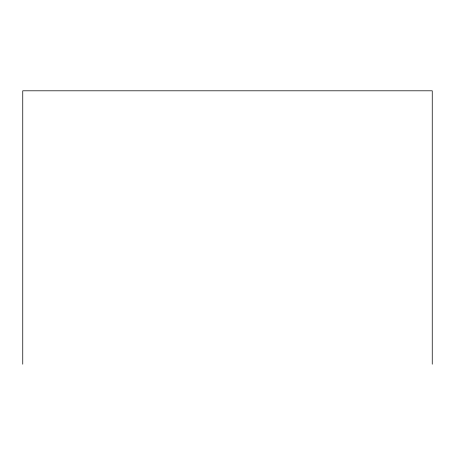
<?xml version="1.0" encoding="UTF-8"?>
<svg xmlns="http://www.w3.org/2000/svg" width="455" height="455" viewBox="0 0 455 455"><rect width="100%" height="100%" fill="white"/><g stroke="black" fill="none" stroke-linecap="round" stroke-linejoin="round"><path stroke-width="0.68" d="M432.25 364.199L432.25 90.801L22.75 90.801L22.75 364.199"/></g></svg>
